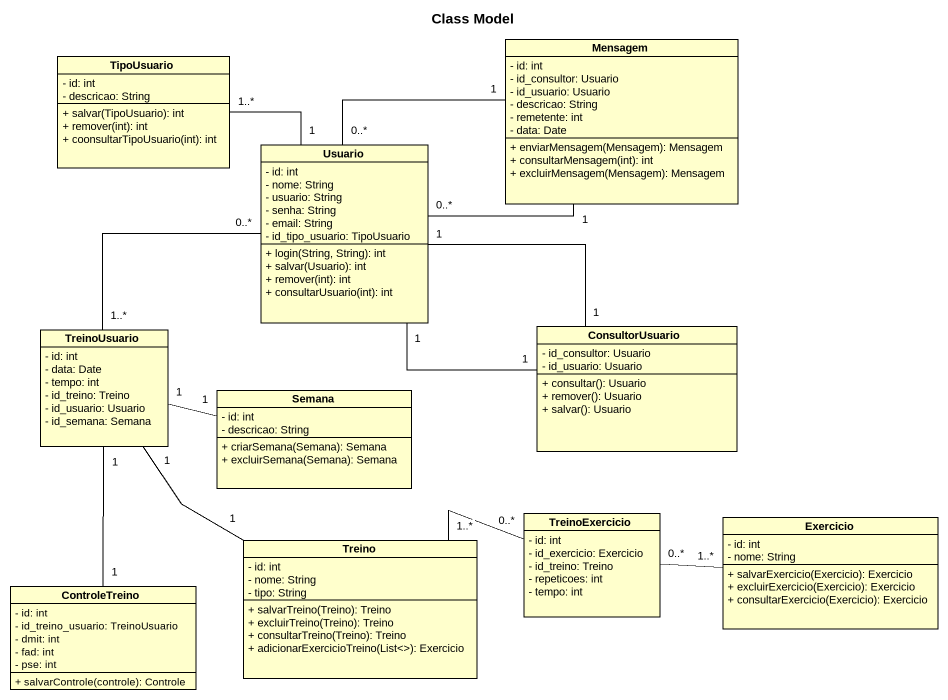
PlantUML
@startuml
title Class Model
hide circle
hide empty members
skinparam classAttributeIconSize 0
class TipoUsuario {
  - id: int
  - descricao: String
  + salvar(TipoUsuario): int
  + remover(int): int
  + coonsultarTipoUsuario(int): int
}
class Mensagem {
  - id: int
  - id_consultor: Usuario
  - id_usuario: Usuario
  - descricao: String
  - remetente: int
  - data: Date
  + enviarMensagem(Mensagem): Mensagem
  + consultarMensagem(int): int
  + excluirMensagem(Mensagem): Mensagem
}
class Usuario {
  - id: int
  - nome: String
  - usuario: String
  - senha: String
  - email: String
  - id_tipo_usuario: TipoUsuario
  + login(String, String): int
  + salvar(Usuario): int
  + remover(int): int
  + consultarUsuario(int): int
}
class TreinoUsuario {
  - id: int
  - data: Date
  - tempo: int
  - id_treino: Treino
  - id_usuario: Usuario
  - id_semana: Semana
}
class ConsultorUsuario {
  - id_consultor: Usuario
  - id_usuario: Usuario
  + consultar(): Usuario
  + remover(): Usuario
  + salvar(): Usuario
}
class Semana {
  - id: int
  - descricao: String
  + criarSemana(Semana): Semana
  + excluirSemana(Semana): Semana
}
class TreinoExercicio {
  - id: int
  - id_exercicio: Exercicio
  - id_treino: Treino
  - repeticoes: int
  - tempo: int
}
class Exercicio {
  - id: int
  - nome: String
  + salvarExercicio(Exercicio): Exercicio
  + excluirExercicio(Exercicio): Exercicio
  + consultarExercicio(Exercicio): Exercicio
}
class Treino {
  - id: int
  - nome: String
  - tipo: String
  + salvarTreino(Treino): Treino
  + excluirTreino(Treino): Treino
  + consultarTreino(Treino): Treino
  + adicionarExercicioTreino(List<>): Exercicio
}
class ControleTreino {
  - id: int
  - id_treino_usuario: TreinoUsuario
  - dmit: int
  - fad: int
  - pse: int
  + salvarControle(controle): Controle
}
TipoUsuario "1..*" -- "1" Usuario
Usuario "0..*" -right- "1" Mensagem
Usuario "0..*" -right- "1" Mensagem
Usuario "1" -right- "1" ConsultorUsuario
Usuario "1" -right- "1" ConsultorUsuario
TreinoUsuario "1..*" -up- "0..*" Usuario
TreinoUsuario "1" -right- "1" Semana
Exercicio "1..*" -left- "0..*" TreinoExercicio
Treino "1" -up- "1" TreinoUsuario
Treino "1..*" -right- "0..*" TreinoExercicio
ControleTreino "1" -up- "1" TreinoUsuario
@enduml
